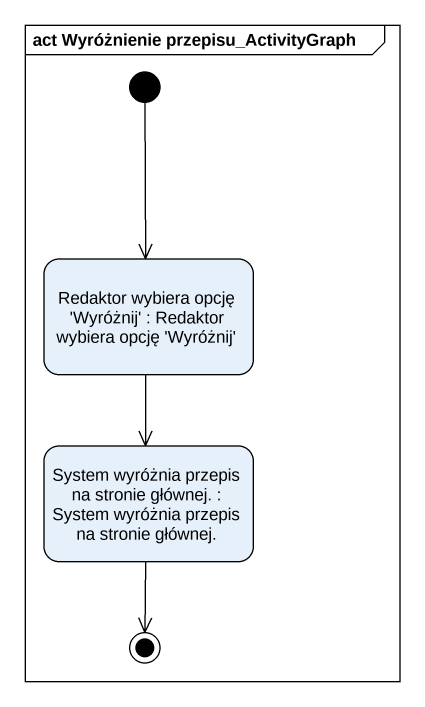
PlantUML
@startuml
mainframe act Wyróżnienie przepisu_ActivityGraph
hide empty description
state "Redaktor wybiera opcję 'Wyróżnij' : Redaktor wybiera opcję 'Wyróżnij'" as Redaktor_wybiera_opcję
state "System wyróżnia przepis na stronie głównej. : System wyróżnia przepis na stronie głównej." as System_wyróżnia_przepis_na
[*] --> Redaktor_wybiera_opcję
Redaktor_wybiera_opcję --> System_wyróżnia_przepis_na
System_wyróżnia_przepis_na --> [*]
@enduml
